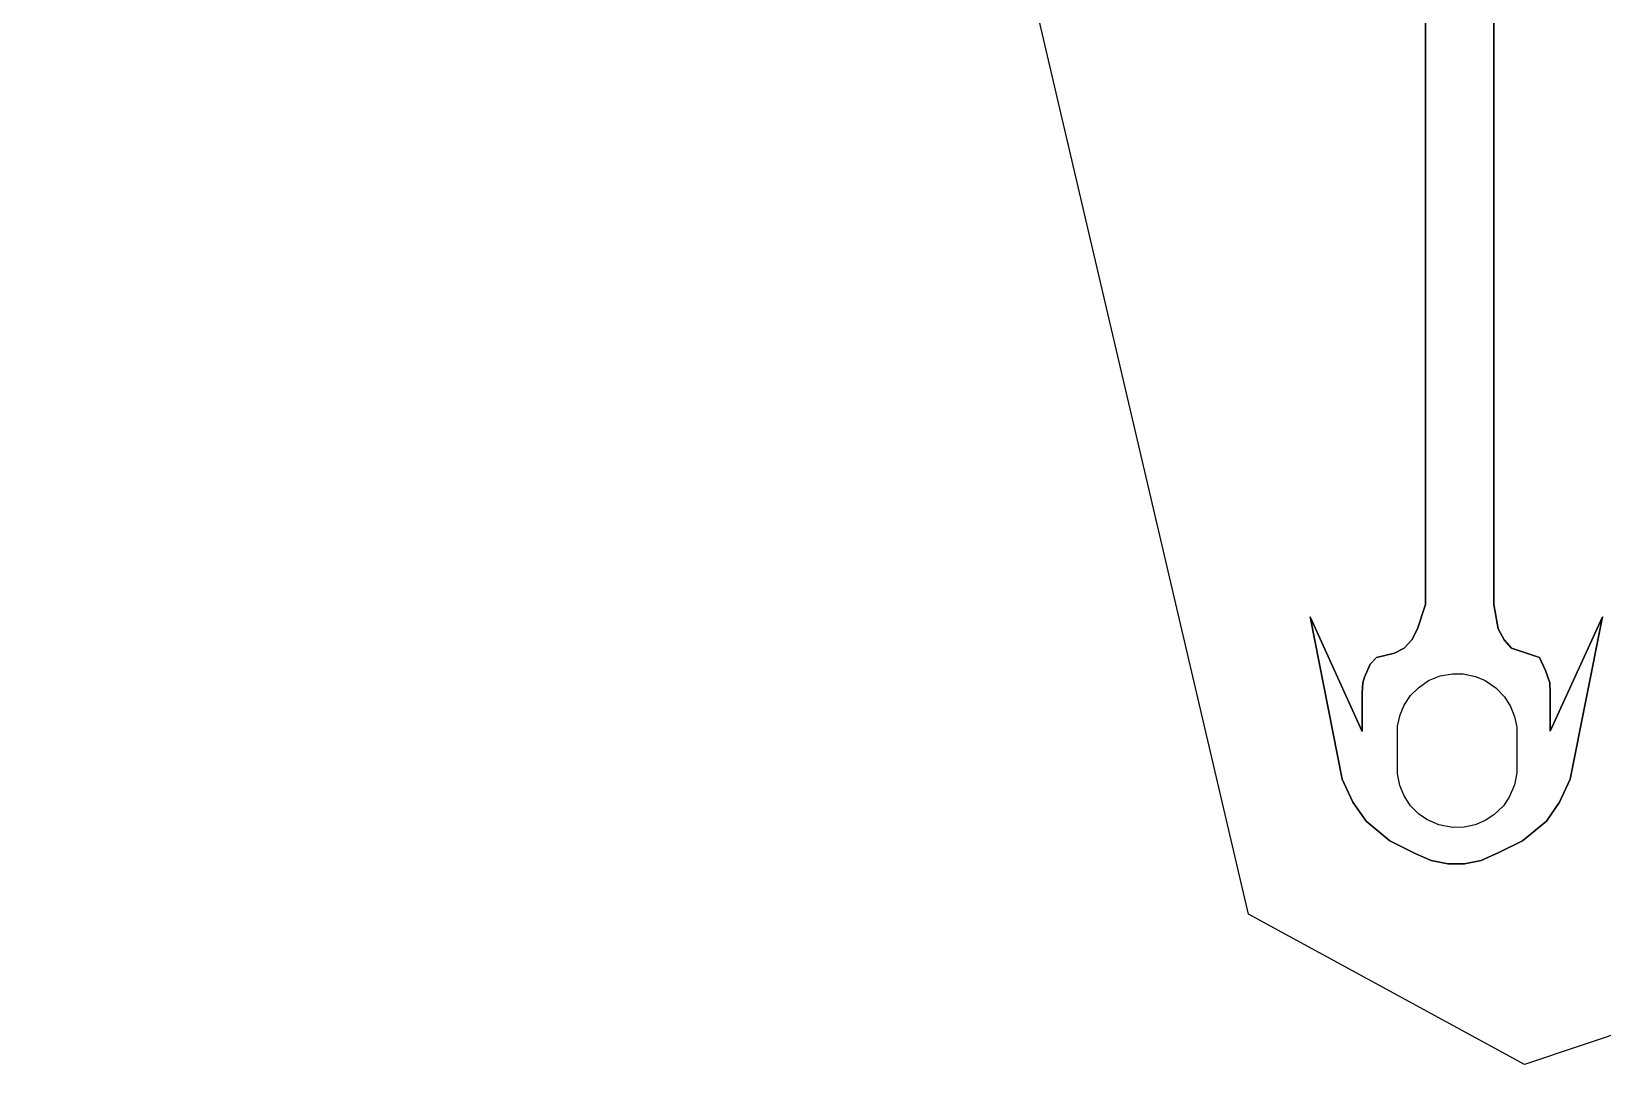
# Model space of a CAD drawing. Extents: x -2057 to 2225, y -44 to 31181.
# Drawn here: x -356.4 to 103.6, y -44.1 to 258.5 of the extents above; entities that cross this region are included whole.
import ezdxf

# ---------------------------------------------------------------- set-up
doc = ezdxf.new("R2010")
doc.units = 0
for name, color, linetype in [('etching', 7, 'CONTINUOUS'), ('L2D0_etching2', 4, 'CONTINUOUS'), ('L3D0_etching3', 5, 'CONTINUOUS'), ('polyimide', 9, 'CONTINUOUS'), ('polyimide_etch_borders', 10, 'CONTINUOUS')]:
    doc.layers.add(name, color=color, linetype=linetype)

msp = doc.modelspace()

# ---------------------------------------------------------------- linework, layer by layer
at = {"layer": 'etching'}
for points in [[(1890.612, 20342.595), (1890.612, 10404.624), (907.37, 8971.06), (907.37, 3311.52), (208.395, -1.125), (80.82, -44.08), (0, 0), (-775.12, 3311.52), (-775.12, 8985.76), (-1736.396, 10397.27), (-1736.396, 20343.044)], [(51.792, 479.247), (51.792, 90.707), (49.481, 83.552), (47.8, 80.363), (45.559, 77.906), (42.758, 76.441), (37.457, 75.191), (35.56, 73.209), (33.922, 69.373), (33.405, 67.692), (33.292, 64.761), (33.292, 53.517), (18, 87.072), (27.418, 39.491), (30.53, 32.775), (34.38, 27.206), (41.341, 21.473), (48.95, 17.603), (53.5, 15.718), (58.33, 14.758), (63.254, 14.758), (68.084, 15.718), (73.239, 18.008), (80.243, 21.473), (87.204, 27.206), (91.054, 32.775), (94.166, 39.491), (103.584, 87.072), (88.292, 53.612), (88.292, 64.761), (88.179, 67.692), (86.972, 71.312), (85.127, 75.191), (77.025, 77.906), (74.784, 80.363), (73.103, 83.552), (71.792, 90.707), (71.792, 479.247)]]:
    msp.add_lwpolyline(points, dxfattribs=at)
msp.add_lwpolyline([(59.672, 25.39), (55.663, 26.174), (52.342, 27.652), (49.882, 29.296), (47.445, 31.733), (45.53, 34.6), (44.248, 37.694), (43.552, 41.098), (43.619, 54.867), (43.625, 55.051), (44.341, 58.309), (45.561, 61.226), (47.445, 64.045), (49.708, 66.308), (52.705, 68.369), (56.113, 69.752), (59.712, 70.39), (62.841, 70.374), (66.436, 69.594), (69.231, 68.438), (72.428, 66.247), (74.89, 63.656), (76.71, 60.78), (77.891, 57.867), (78.52, 54.704), (78.538, 41.38), (77.888, 37.897), (76.318, 34.261), (74.616, 31.719), (71.822, 29.048), (69.311, 27.374), (66.313, 26.133), (63.092, 25.456)], close=True, dxfattribs=at)
at = {"layer": 'L2D0_etching2'}
msp.add_lwpolyline([(1890.612, 20342.595), (1890.612, 10404.624), (907.37, 8971.06), (907.37, 3311.52), (208.395, -1.125), (80.82, -44.08), (0, 0), (-775.12, 3311.52), (-775.12, 8985.76), (-1736.396, 10397.27), (-1736.396, 20343.044)], dxfattribs=at)
at = {"layer": 'L3D0_etching3'}
for points in [[(1890.612, 20342.595), (1890.612, 10404.624), (907.37, 8971.06), (907.37, 3311.52), (208.395, -1.125), (80.82, -44.08), (0, 0), (-775.12, 3311.52), (-775.12, 8985.76), (-1736.396, 10397.27), (-1736.396, 20343.044)], [(51.792, 479.247), (51.792, 90.707), (49.481, 83.552), (47.8, 80.363), (45.559, 77.906), (42.758, 76.441), (37.457, 75.191), (35.56, 73.209), (33.922, 69.373), (33.405, 67.692), (33.292, 64.761), (33.292, 53.517), (18, 87.072), (27.418, 39.491), (30.53, 32.775), (34.38, 27.206), (41.341, 21.473), (48.95, 17.603), (53.5, 15.718), (58.33, 14.758), (63.254, 14.758), (68.084, 15.718), (73.239, 18.008), (80.243, 21.473), (87.204, 27.206), (91.054, 32.775), (94.166, 39.491), (103.584, 87.072), (88.292, 53.612), (88.292, 64.761), (88.179, 67.692), (86.972, 71.312), (85.127, 75.191), (77.025, 77.906), (74.784, 80.363), (73.103, 83.552), (71.792, 90.707), (71.792, 479.247)]]:
    msp.add_lwpolyline(points, dxfattribs=at)
at = {"layer": 'polyimide'}
for points in [[(71.792, 479.247), (71.792, 90.707), (73.103, 83.552), (74.784, 80.363), (77.025, 77.906), (85.127, 75.191), (86.972, 71.312), (88.179, 67.692), (88.292, 64.761), (88.292, 53.612), (103.584, 87.072), (94.166, 39.491), (91.054, 32.775), (87.204, 27.206), (80.243, 21.473), (73.239, 18.008), (68.084, 15.718), (63.254, 14.758), (58.33, 14.758), (53.5, 15.718), (48.95, 17.603), (41.341, 21.473), (34.38, 27.206), (30.53, 32.775), (27.418, 39.491), (18, 87.072), (33.292, 53.517), (33.292, 64.761), (33.405, 67.692), (33.922, 69.373), (35.56, 73.209), (37.457, 75.191), (42.758, 76.441), (45.559, 77.906), (47.8, 80.363), (49.481, 83.552), (51.792, 90.707), (51.792, 479.247)], [(51.792, 479.247), (51.792, 90.707), (49.481, 83.552), (47.8, 80.363), (45.559, 77.906), (42.758, 76.441), (37.457, 75.191), (35.56, 73.209), (33.922, 69.373), (33.405, 67.692), (33.292, 64.761), (33.292, 53.517), (18, 87.072), (27.418, 39.491), (30.53, 32.775), (34.38, 27.206), (41.341, 21.473), (48.95, 17.603), (53.5, 15.718), (58.33, 14.758), (63.254, 14.758), (68.084, 15.718), (73.239, 18.008), (80.243, 21.473), (87.204, 27.206), (91.054, 32.775), (94.166, 39.491), (103.584, 87.072), (88.292, 53.612), (88.292, 64.761), (88.179, 67.692), (86.972, 71.312), (85.127, 75.191), (77.025, 77.906), (74.784, 80.363), (73.103, 83.552), (71.792, 90.707), (71.792, 479.247)]]:
    msp.add_lwpolyline(points, dxfattribs=at)
at = {"layer": 'polyimide_etch_borders'}
msp.add_lwpolyline([(1890.612, 20342.595), (1890.612, 10404.624), (907.37, 8971.06), (907.37, 3311.52), (208.395, -1.125), (80.82, -44.08), (0, 0), (-775.12, 3311.52), (-775.12, 8985.76), (-1736.396, 10397.27), (-1736.396, 20343.044)], dxfattribs=at)

doc.saveas('drawing.dxf')
